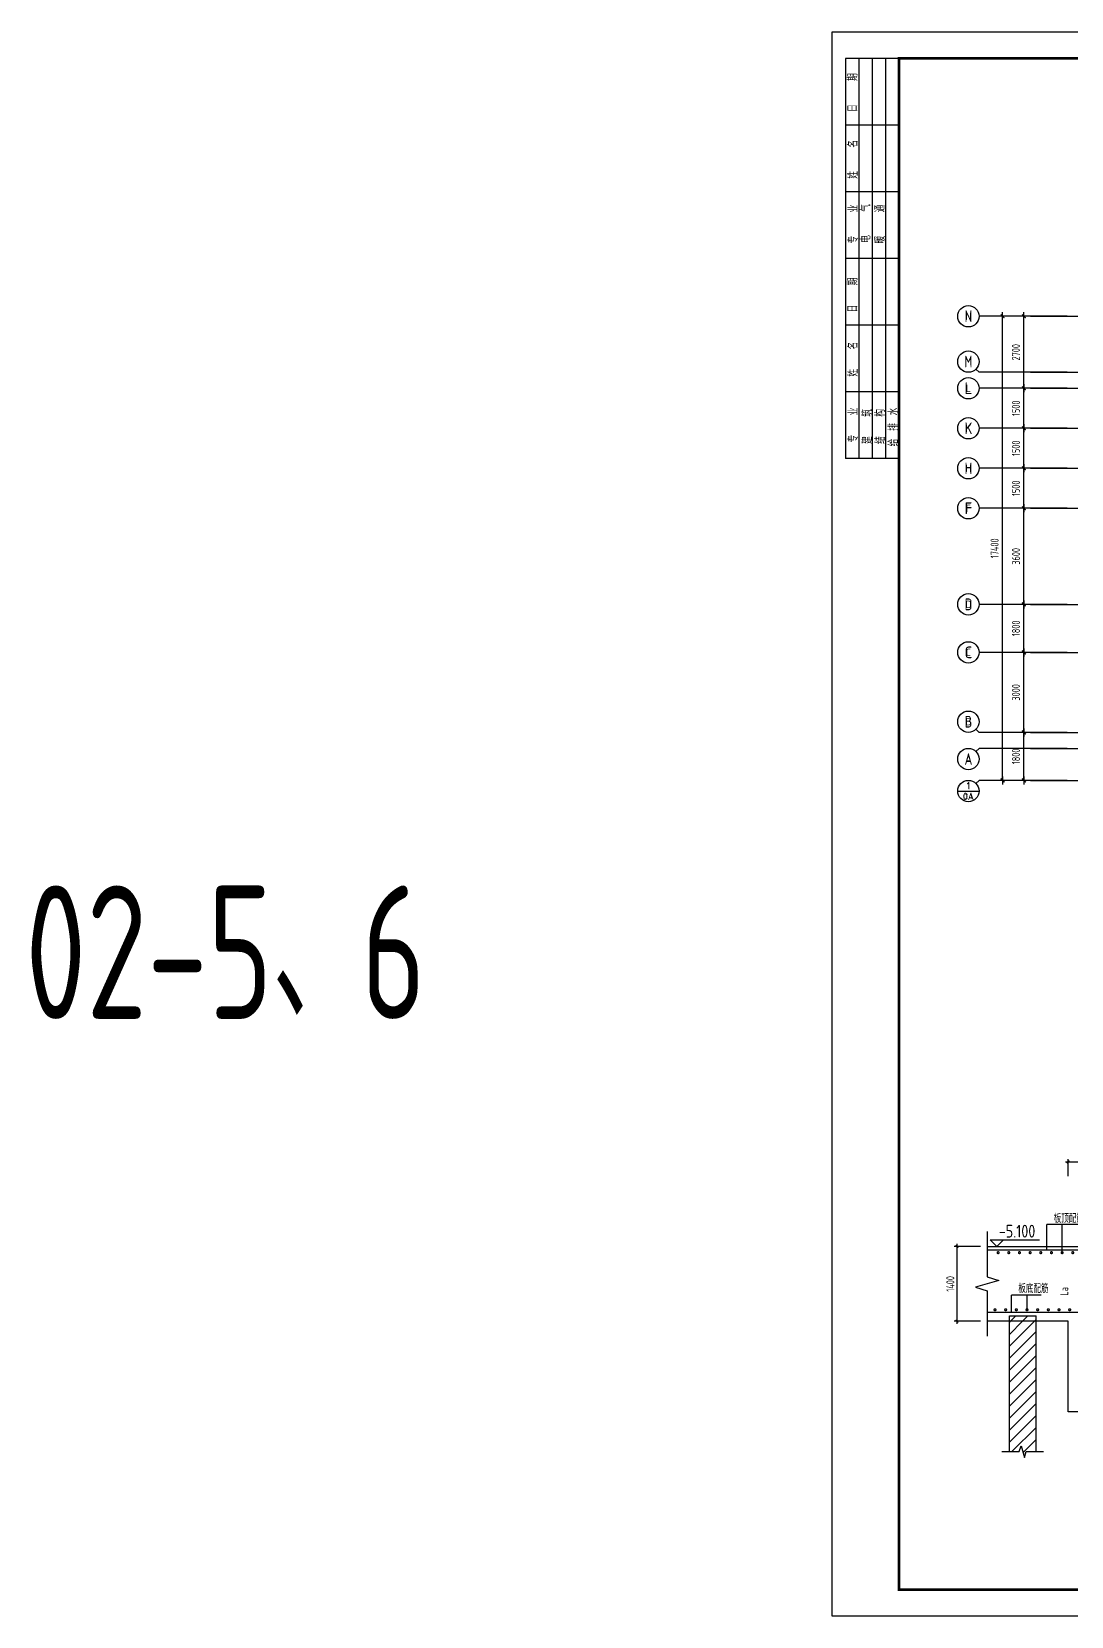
# Model space of a CAD drawing. Extents: x 627893 to 789462, y -407363 to 145317.
# Drawn here: x 627893 to 666869, y -172301 to -112901 of the extents above; entities that cross this region are included whole.
import ezdxf
from ezdxf.enums import TextEntityAlignment as Align

# ---------------------------------------------------------------- set-up
doc = ezdxf.new("R2010")
doc.units = 0
doc.header["$LTSCALE"] = 100
doc.layers.get('0').update_dxf_attribs({"linetype": 'CONTINUOUS'})
doc.layers.get('Defpoints').update_dxf_attribs({"linetype": 'CONTINUOUS'})
for name, color, linetype in [('1', 3, 'CONTINUOUS'), ('1508', 2, 'CONTINUOUS'), ('AXIS', 3, 'CONTINUOUS'), ('AXIS_TEXT', 7, 'CONTINUOUS'), ('DIM', 3, 'CONTINUOUS'), ('dote', 253, 'CONTINUOUS'), ('HATCH', 254, 'CONTINUOUS'), ('PUB_TITLE', 4, 'CONTINUOUS'), ('TEXT', 2, 'CONTINUOUS'), ('THIN', 7, 'CONTINUOUS'), ('tk', 7, 'CONTINUOUS'), ('基础梁', 7, 'CONTINUOUS')]:
    doc.layers.add(name, color=color, linetype=linetype)
doc.layers.add('REIN', color=6, linetype='CONTINUOUS', lineweight=18)
doc.styles.add('_TCH_AXIS', font='tssdeng.shx', dxfattribs={"width": 0.7, "bigfont": 'tssdchn.shx'})
doc.styles.add('CADReader_TextStyle', font='tssdeng.shx', dxfattribs={"height": 0.2, "bigfont": 'gbcbig.shx'})
doc.styles.add('COMPLEX', font='tssdeng.shx', dxfattribs={"width": 0.7, "bigfont": 'tssdchn.shx'})
doc.styles.add('dim_font', font='tssdeng.shx', dxfattribs={"width": 0.7, "bigfont": 'tssdchn.shx'})
doc.styles.add('DX', font='tssdeng.shx', dxfattribs={"width": 0.7, "bigfont": 'tssdchn.shx'})
doc.styles.get("Standard").update_dxf_attribs({"font": 'tssdeng.shx', "width": 0.7, "bigfont": 'tssdchn.shx'})
doc.styles.add('TSSD_Dimension', font='Tssdeng.shx', dxfattribs={"width": 0.7, "bigfont": 'tssdchn.shx'})
doc.styles.add('TSSD_Label', font='Tssdeng.shx', dxfattribs={"width": 0.7, "bigfont": 'hztxt.shx'})
doc.styles.add('TSSD_Num', font='Tssdeng.shx', dxfattribs={"width": 0.7, "bigfont": 'hztxt.shx'})
doc.styles.add('tssd_rein', font='tssdeng.shx', dxfattribs={"width": 0.7, "bigfont": 'hztxt.shx'})
doc.dimstyles.new('DIMN', dxfattribs={"dimtxt": 300, "dimasz": 1, "dimexe": 250, "dimexo": 300, "dimgap": 150, "dimtad": 1, "dimdec": 0, "dimzin": 0, "dimdsep": 46, "dimtxsty": 'dim_font', "dimblk": '_DIMX', "dimcen": 0.09, "dimclrt": 7, "dimadec": 0, "dimazin": 0, "dimtfac": 1, "dimtdec": 0, "dimtix": 1, "dimtmove": 2, "dimatfit": 3, "dimldrblk": '_DIMX', "dimfxl": 250, "dimtolj": 1, "dimtzin": 0, "dimarcsym": 0})
doc.dimstyles.new('TSSD_50_100', dxfattribs={"dimtxt": 300, "dimasz": 100, "dimexe": 100, "dimexo": 250, "dimgap": 100, "dimtad": 1, "dimdec": 0, "dimlfac": 0.5, "dimzin": 0, "dimdsep": 46, "dimtxsty": 'TSSD_Dimension', "dimblk": 'ARCHTICK', "dimcen": 0, "dimdle": 100, "dimclrt": 7, "dimadec": 0, "dimazin": 0, "dimtfac": 1, "dimtdec": 0, "dimtix": 1, "dimtmove": 2, "dimatfit": 3, "dimfxl": 1, "dimtolj": 1, "dimtzin": 0, "dimarcsym": 0})
pattern_1 = [(45, (502445.22, 82072.7), (-224.5064, 224.5064), [])]

# ---------------------------------------------------------------- blocks, each defined once
blk = doc.blocks.new('_DIMX')
blk.add_line((-150, 0), (150, 0))
at = {"const_width": 50}
blk.add_lwpolyline([(-70, -70), (70, 70)], dxfattribs=at)
blk = doc.blocks.new('_ArchTick')
at = {"color": 0, "linetype": 'ByBlock', "const_width": 0.4}
blk.add_lwpolyline([(-0.5, -0.5), (0.5, 0.5)], dxfattribs=at)
blk = doc.blocks.new('*D506')
at = {"layer": 'Defpoints', "color": 0}
for p in [(663713, -158439), (662582, -161239), (663713, -161239)]:
    blk.add_point(p, dxfattribs=at)
at = {"layer": 'DIM', "color": 0, "lineweight": -2}
for p, q in [((663463, -158439), (662482, -158439)), ((662582, -158339), (662582, -161339)), ((663463, -161239), (662482, -161239))]:
    blk.add_line(p, q, dxfattribs=at)
at = {"layer": 'DIM', "color": 0, "lineweight": -2, "xscale": 100, "yscale": 100, "zscale": 100}
for p, rotation in [((662582, -158439), 90), ((662582, -161239), 270)]:
    blk.add_blockref('_ArchTick', p, dxfattribs=dict(at, rotation=rotation))
at = {"layer": 'DIM', "color": 7, "insert": (662332, -159839), "char_height": 300, "attachment_point": 5, "rotation": 90, "style": 'TSSD_Dimension'}
blk.add_mtext('\\A1;1400', dxfattribs=at)
blk = doc.blocks.new('*D509')
at = {"layer": 'Defpoints', "color": 0}
for p in [(669549, -155268), (666749, -156049), (669549, -156049)]:
    blk.add_point(p, dxfattribs=at)
at = {"layer": 'DIM', "color": 0, "lineweight": -2}
for p, q in [((666649, -155268), (669649, -155268)), ((666749, -155799), (666749, -155168)), ((669549, -155799), (669549, -155168))]:
    blk.add_line(p, q, dxfattribs=at)
at = {"layer": 'DIM', "color": 0, "lineweight": -2, "xscale": 100, "yscale": 100, "zscale": 100, "rotation": 180}
blk.add_blockref('_ArchTick', (666749, -155268), dxfattribs=at)
at = {"layer": 'DIM', "color": 0, "lineweight": -2, "xscale": 100, "yscale": 100, "zscale": 100}
blk.add_blockref('_ArchTick', (669549, -155268), dxfattribs=at)
at = {"layer": 'DIM', "color": 7, "insert": (668149, -155018), "char_height": 300, "attachment_point": 5, "style": 'TSSD_Dimension'}
blk.add_mtext('\\A1;1400', dxfattribs=at)
blk = doc.blocks.new('_AXISO')
blk.add_circle((0, 0), 0.5)
at = {"layer": 'AXIS_TEXT', "style": 'COMPLEX', "width": 1.041667}
blk.add_attdef('A', text='', height=0.56, dxfattribs=at).set_placement((-0.25, -0.28), (0.25, -0.28), align=Align.FIT)
blk = doc.blocks.new('ts_idx')
at = {"color": 0, "linetype": 'ByBlock', "lineweight": -2}
blk.add_line((-0.5, 0), (0.5, 0), dxfattribs=at)
blk.add_circle((0, 0), 0.5, dxfattribs=at)
at = {"color": 0, "linetype": 'ByBlock', "lineweight": -2, "style": 'TSSD_Num', "width": 0.7}
for tag, p in [('1', (0, 0.25)), ('A', (0, -0.25))]:
    blk.add_attdef(tag, text='', height=0.286, dxfattribs=at).set_placement(p, align=Align.MIDDLE_CENTER)

msp = doc.modelspace()

# ---------------------------------------------------------------- hatches: boundary and pattern name
at = {"layer": 'HATCH'}
h = msp.add_hatch(dxfattribs=at)
h.set_pattern_fill('ANSI31', color=256, scale=100, style=0)
h.set_pattern_definition(pattern_1)
h.paths.add_polyline_path([(665548.6, -161238.7), (665548.6, -161038.7), (664548.6, -161038.7), (664548.6, -161238.7)])
h = msp.add_hatch(dxfattribs=at)
h.set_pattern_fill('ANSI31', color=256, scale=100, style=0)
h.set_pattern_definition(pattern_1)
h.paths.add_polyline_path([(665548.6, -161238.7), (664548.6, -161238.7), (664548.6, -166127.1), (664918.6, -166127.1), (664988.6, -165907.1), (665108.6, -166347.1), (665178.6, -166127.1), (665548.6, -166127.1)])

# ---------------------------------------------------------------- linework, layer by layer
at = {"layer": '1', "const_width": 70, "elevation": 0}
for points in [[(664149, -158670.3, -1), (664099, -158670.3, -1)], [(664549, -158670.3, -1), (664499, -158670.3, -1)], [(664949, -158670.3, -1), (664899, -158670.3, -1)], [(665349, -158670.3, -1), (665299, -158670.3, -1)], [(665749, -158670.3, -1), (665699, -158670.3, -1)], [(666149, -158670.3, -1), (666099, -158670.3, -1)], [(666549, -158670.3, -1), (666499, -158670.3, -1)], [(666949, -158670.3, -1), (666899, -158670.3, -1)], [(664007.8, -160785.4, 1), (664007.8, -160835.4, 1)], [(664407.8, -160785.4, 1), (664407.8, -160835.4, 1)], [(664807.8, -160785.4, 1), (664807.8, -160835.4, 1)], [(665207.8, -160785.4, 1), (665207.8, -160835.4, 1)], [(665607.8, -160785.4, 1), (665607.8, -160835.4, 1)], [(666007.8, -160785.4, 1), (666007.8, -160835.4, 1)], [(666407.8, -160785.4, 1), (666407.8, -160835.4, 1)], [(666807.8, -160785.4, 1), (666807.8, -160835.4, 1)]]:
    msp.add_lwpolyline(points, format="xyb", close=True, dxfattribs=at)
at = {"layer": '1508', "color": 7}
for p, q in [((663712.5, -157878.7, 0), (663712.5, -159578.7, 0)), ((664152.5, -159718.7, 0), (663272.5, -159958.7, 0)), ((663712.5, -159578.7, 0), (664152.5, -159718.7, 0)), ((663272.5, -159958.7, 0), (663712.5, -160098.7, 0)), ((663712.5, -160098.7, 0), (663712.5, -161798.7, 0)), ((664548.6, -166127.1, 0), (664548.6, -161038.7, 0)), ((664548.6, -161038.7, 0), (665548.6, -161038.7, 0)), ((665548.6, -166127.1, 0), (665548.6, -161038.7, 0))]:
    msp.add_line(p, q, dxfattribs=at)
at = {"layer": '1508', "color": 7, "elevation": 0}
for points in [[(663712.5, -158438.7), (669549.2, -158438.7), (669549.2, -161838.7), (673949.2, -161838.7), (673949.2, -158438.7), (677651.7, -158438.7), (677651.7, -164638.7), (666749.2, -164638.7), (666749.2, -161238.7), (663712.5, -161238.7)], [(664268.6, -166127.1), (664918.6, -166127.1), (664988.6, -165907.1), (665108.6, -166347.1), (665178.6, -166127.1), (665828.6, -166127.1)]]:
    msp.add_lwpolyline(points, dxfattribs=at)
at = {"layer": 'AXIS'}
for p, q in [((666717.9, -123567), (663412.3, -123567)), ((663295.1, -125549.8), (663412.3, -125667)), ((666717.9, -125667), (663412.3, -125667)), ((666717.9, -126267), (663412.3, -126267)), ((666717.9, -127767), (663412.3, -127767)), ((666717.9, -129267), (663412.3, -129267)), ((666717.9, -130767), (663412.3, -130767)), ((666717.9, -134367), (663412.3, -134367)), ((666717.9, -136167), (663412.3, -136167)), ((663295.1, -139049.8), (663412.3, -139167)), ((666717.9, -139167), (663412.3, -139167)), ((663295.1, -139884.1), (663412.3, -139767)), ((666717.9, -139767), (663412.3, -139767)), ((663295.1, -141084.1), (663412.3, -140967)), ((666717.9, -140967), (663412.3, -140967))]:
    msp.add_line(p, q, dxfattribs=at)
at = {"layer": 'AXIS', "linetype": 'Continuous'}
msp.add_lwpolyline([(662612.3, -141367), (663412.3, -141367)], dxfattribs=at)
for centre in [(663012.3, -123567), (663012.3, -125267), (663012.3, -126267), (663012.3, -127767), (663012.3, -129267), (663012.3, -130767), (663012.3, -134367), (663012.3, -136167), (663012.3, -138767), (663012.3, -140167), (663012.3, -141367)]:
    msp.add_circle(centre, 400, dxfattribs=at)
at = {"layer": 'dote', "ltscale": 10}
for p, q in [((665333.9, -123567), (711795.4, -123567)), ((665333.9, -125667), (711795.4, -125667)), ((665333.9, -126267), (711795.4, -126267)), ((665333.9, -127767), (711795.4, -127767)), ((665333.9, -129267), (711795.4, -129267)), ((665333.9, -130767), (711795.4, -130767)), ((665333.9, -134367), (711795.4, -134367)), ((665333.9, -136167), (711795.4, -136167)), ((665333.9, -139167), (711795.4, -139167)), ((665333.9, -139767), (711795.4, -139767)), ((665333.9, -140967), (711795.4, -140967))]:
    msp.add_line(p, q, dxfattribs=at)
at = {"layer": 'PUB_TITLE'}
for p, q in [((658405.8, -113901.2), (658405.8, -128901.2)), ((660405.8, -113901.2), (658405.8, -113901.2)), ((658905.8, -113901.2), (658905.8, -128901.2)), ((659405.8, -113901.2), (659405.8, -128901.2)), ((659905.8, -113901.2), (659905.8, -128901.2)), ((660405.8, -116401.2), (658405.8, -116401.2)), ((660405.8, -118901.2), (658405.8, -118901.2)), ((660405.8, -121401.2), (658405.8, -121401.2)), ((660405.8, -123901.2), (658405.8, -123901.2)), ((660405.8, -126401.2), (658405.8, -126401.2)), ((660405.8, -128901.2), (658405.8, -128901.2))]:
    msp.add_line(p, q, dxfattribs=at)
at = {"layer": 'REIN', "const_width": 50, "elevation": 0}
for points in [[(663712.5, -158565.2), (669413.9, -158565.2), (669413.9, -163903.6)], [(663712.5, -160900.4), (668894.6, -160900.4)]]:
    msp.add_lwpolyline(points, dxfattribs=at)
at = {"layer": 'THIN', "elevation": 0}
msp.add_lwpolyline([(664329.8, -158188.7), (664079.8, -158438.7), (663829.8, -158188.7), (665679.8, -158188.7)], dxfattribs=at)
at = {"layer": 'tk', "color": 5}
msp.add_lwpolyline([(657905.8, -172301.2), (657905.8, -112901.2), (742005.8, -112901.2), (742005.8, -172301.2)], close=True, dxfattribs=at)
at = {"layer": 'tk', "const_width": 100}
msp.add_lwpolyline([(660405.8, -171301.2), (741005.8, -171301.2), (741005.8, -113901.2), (660405.8, -113901.2)], close=True, dxfattribs=at)
at = {"layer": '基础梁'}
for p, q in [((667198.3, -157620.3, 0), (665947.6, -157620.3, 0)), ((665947.6, -158586.9, 0), (665947.6, -157620.3, 0)), ((666524, -158670.3, 0), (666524, -157620.3, 0)), ((665743.3, -160260.5, 0), (664631.4, -160260.5, 0)), ((664631.4, -160900.4, 0), (664631.4, -160260.5, 0)), ((665207.8, -160810.4, 0), (665207.8, -160260.5, 0))]:
    msp.add_line(p, q, dxfattribs=at)

# ---------------------------------------------------------------- block references
at = {"layer": 'AXIS'}
ref = msp.add_blockref('_AXISO', (663012.3, -123567), dxfattribs=dict(at, xscale=800, yscale=800, zscale=800))
ref.add_attrib('A', 'N', dxfattribs={"layer": 'AXIS_TEXT', "height": 438.4, "style": '_TCH_AXIS'}).set_placement((662866.2, -123786.2), (663158.4, -123786.2), align=Align.FIT)
ref = msp.add_blockref('_AXISO', (663012.3, -125267), dxfattribs=dict(at, xscale=800, yscale=800, zscale=800))
ref.add_attrib('A', 'M', dxfattribs={"layer": 'AXIS_TEXT', "height": 438.4, "style": '_TCH_AXIS', "width": 0.875}).set_placement((662866.2, -125486.2), (663158.4, -125486.2), align=Align.FIT)
ref = msp.add_blockref('_AXISO', (663012.3, -126267), dxfattribs=dict(at, xscale=800, yscale=800, zscale=800))
ref.add_attrib('A', 'L', dxfattribs={"layer": 'AXIS_TEXT', "height": 438.4, "style": '_TCH_AXIS', "width": 1.166667}).set_placement((662866.2, -126486.2), (663158.4, -126486.2), align=Align.FIT)
ref = msp.add_blockref('_AXISO', (663012.3, -127767), dxfattribs=dict(at, xscale=800, yscale=800, zscale=800))
ref.add_attrib('A', 'K', dxfattribs={"layer": 'AXIS_TEXT', "height": 438.4, "style": '_TCH_AXIS'}).set_placement((662866.2, -127986.2), (663158.4, -127986.2), align=Align.FIT)
ref = msp.add_blockref('_AXISO', (663012.3, -129267), dxfattribs=dict(at, xscale=800, yscale=800, zscale=800))
ref.add_attrib('A', 'H', dxfattribs={"layer": 'AXIS_TEXT', "height": 438.4, "style": '_TCH_AXIS'}).set_placement((662866.2, -129486.2), (663158.4, -129486.2), align=Align.FIT)
ref = msp.add_blockref('_AXISO', (663012.3, -130767), dxfattribs=dict(at, xscale=800, yscale=800, zscale=800))
ref.add_attrib('A', 'F', dxfattribs={"layer": 'AXIS_TEXT', "height": 438.4, "style": '_TCH_AXIS', "width": 1.076923}).set_placement((662866.2, -130986.2), (663158.4, -130986.2), align=Align.FIT)
ref = msp.add_blockref('_AXISO', (663012.3, -134367), dxfattribs=dict(at, xscale=800, yscale=800, zscale=800))
ref.add_attrib('A', 'D', dxfattribs={"layer": 'AXIS_TEXT', "height": 438.4, "style": '_TCH_AXIS'}).set_placement((662866.2, -134586.2), (663158.4, -134586.2), align=Align.FIT)
ref = msp.add_blockref('_AXISO', (663012.3, -136167), dxfattribs=dict(at, xscale=800, yscale=800, zscale=800))
ref.add_attrib('A', 'C', dxfattribs={"layer": 'AXIS_TEXT', "height": 438.4, "style": '_TCH_AXIS', "width": 0.933333}).set_placement((662866.2, -136386.2), (663158.4, -136386.2), align=Align.FIT)
ref = msp.add_blockref('_AXISO', (663012.3, -138767), dxfattribs=dict(at, xscale=800, yscale=800, zscale=800))
ref.add_attrib('A', 'B', dxfattribs={"layer": 'AXIS_TEXT', "height": 438.4, "style": '_TCH_AXIS'}).set_placement((662866.2, -138986.2), (663158.4, -138986.2), align=Align.FIT)
ref = msp.add_blockref('_AXISO', (663012.3, -140167), dxfattribs=dict(at, xscale=800, yscale=800, zscale=800))
ref.add_attrib('A', 'A', dxfattribs={"layer": 'AXIS_TEXT', "height": 438.4, "style": '_TCH_AXIS', "width": 0.875}).set_placement((662866.2, -140386.2), (663158.4, -140386.2), align=Align.FIT)
ref = msp.add_blockref('ts_idx', (663012.3, -141367), dxfattribs=dict(at, xscale=800, yscale=800, zscale=800))
ref.add_attrib('1', '1', dxfattribs={"layer": 'THIN', "height": 228.6, "style": 'TSSD_Num', "width": 0.7}).set_placement((663012.3, -141167), align=Align.MIDDLE_CENTER)
ref.add_attrib('10', 'OA', dxfattribs={"layer": 'THIN', "height": 228.57, "style": 'TSSD_Num', "width": 0.7}).set_placement((663012.3, -141567), align=Align.MIDDLE_CENTER)

# ---------------------------------------------------------------- texts
at = {"layer": 'AXIS', "color": 7, "style": 'CADReader_TextStyle'}
for s, p in [('N', (663012.3, -123567)), ('M', (663012.3, -125267)), ('L', (663012.3, -126267)), ('K', (663012.3, -127767)), ('H', (663012.3, -129267)), ('F', (663012.3, -130767)), ('D', (663012.3, -134367)), ('C', (663012.3, -136167)), ('B', (663012.3, -138767)), ('A', (663012.3, -140167)), ('1', (663012.3, -141167)), ('0A', (663012.3, -141567))]:
    msp.add_text(s, height=280, dxfattribs=at).set_placement(p, align=Align.MIDDLE)
at = {"layer": 'PUB_TITLE', "style": 'DX', "width": 0.7}
for s, p in [('日      期', (658653.2, -115185, 2200)), ('姓      名 ', (658658.3, -117613.8)), ('专      业', (658668, -120114.8)), ('电      气', (659138.2, -120088.7, 2200)), ('暖      通', (659671.5, -120111.3, 2200)), ('日     期', (658653.2, -122770.2, 2200)), ('姓     名', (658658.3, -125175.3)), ('专     业', (658668, -127645.9)), ('建     筑', (659188.4, -127699.1, 2200)), ('结     构', (659679.5, -127699.1, 2200)), ('给  排  水', (660176.4, -127719.1, 2200))]:
    msp.add_text(s, height=320, rotation=90, dxfattribs=at).set_placement(p, align=Align.MIDDLE)
at = {"layer": 'REIN', "style": 'TSSD_Label', "width": 0.7}
for s, p in [('板顶配筋', (666207.9, -157550.3, 0)), ('板底配筋', (664880.6, -160179.2, 0))]:
    msp.add_text(s, height=300, dxfattribs=at).set_placement(p)
msp.add_text('La', height=300, rotation=90, dxfattribs=at).set_placement((666752.1, -160278.7, 0))
at = {"layer": 'TEXT', "text_generation_flag": 6, "width": 0.7}
msp.add_text('02-5、6', height=5000, rotation=180, dxfattribs=at).set_placement((627654.5, -149905.6))
at = {"layer": 'THIN', "style": 'tssd_rein', "width": 0.7}
msp.add_text('-5.100', height=479.35, dxfattribs=at).set_placement((664151, -158104.7, 0), (665519, -158104.7, 0), align=Align.ALIGNED)

# ---------------------------------------------------------------- dimensions: what is measured, and where the dimension line sits
at = {"layer": 'AXIS'}
for p1, p2, distance in [((666717.9, -140967), (666717.9, -123567), 2425.8), ((666717.9, -126267), (666717.9, -123567), 1625.8), ((666717.9, -127767), (666717.9, -126267), 1625.8), ((666717.9, -129267), (666717.9, -127767), 1625.8), ((666717.9, -130767), (666717.9, -129267), 1625.8), ((666717.9, -134367), (666717.9, -130767), 1625.8), ((666717.9, -136167), (666717.9, -134367), 1625.8), ((666717.9, -139167), (666717.9, -136167), 1625.8), ((666717.9, -140967), (666717.9, -139167), 1625.8)]:
    msp.add_aligned_dim(p1=p1, p2=p2, distance=distance, dimstyle='DIMN', dxfattribs=at).render()
at = {"layer": 'DIM'}
dim = msp.add_linear_dim(base=(669549.2, -155267.6, 0), p1=(666749.2, -156048.8, 0), p2=(669549.2, -156048.8, 0), dimstyle='TSSD_50_100', dxfattribs=at)
dim.commit()
dim.dimension.update_dxf_attribs({"geometry": '*D509', "text_midpoint": (668149.2, -155017.6, 0)})
dim = msp.add_linear_dim(base=(662581.6, -161238.7, 0), p1=(663712.5, -158438.7, 0), p2=(663712.5, -161238.7, 0), angle=90, dimstyle='TSSD_50_100', dxfattribs=at)
dim.commit()
dim.dimension.update_dxf_attribs({"geometry": '*D506', "text_midpoint": (662331.6, -159838.7, 0)})

doc.saveas('drawing.dxf')
